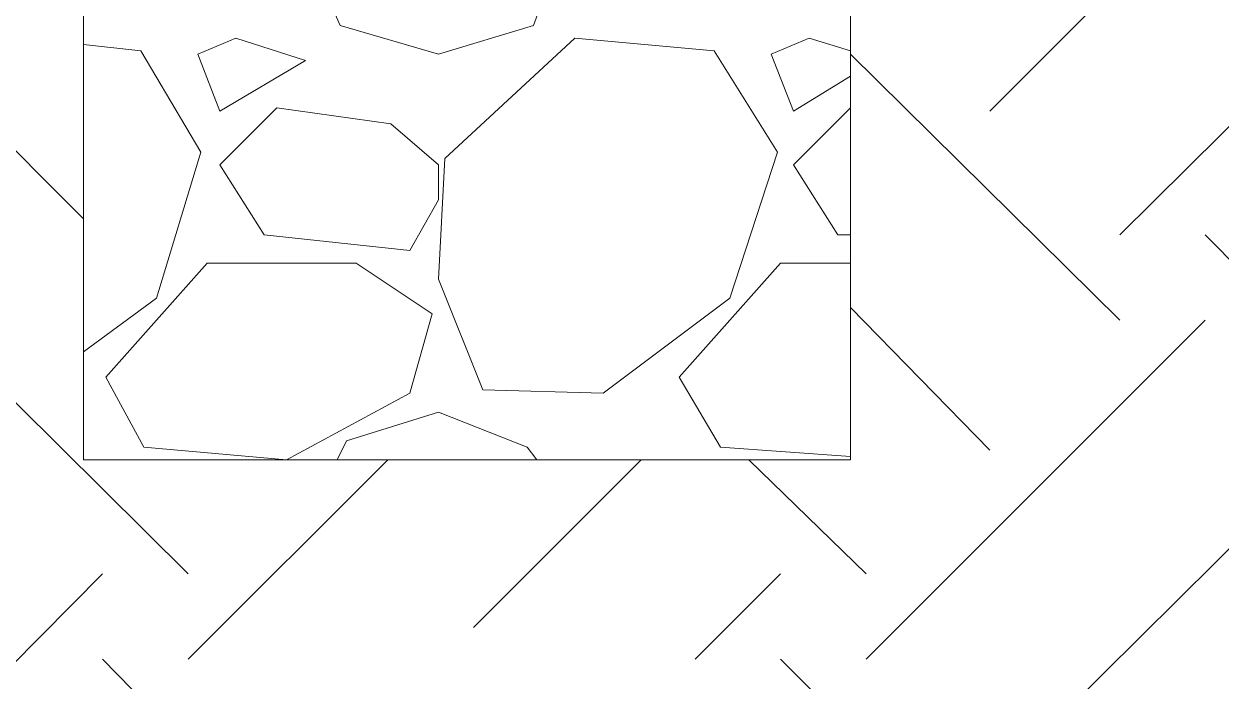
# Model space of a CAD drawing. Header units: millimetres. Extents: x 2928 to 3112, y 1220 to 1280.
# Drawn here: x 3096.574 to 3097.824, y 1250.853 to 1251.539 of the extents above; entities that cross this region are included whole.
import ezdxf

# ---------------------------------------------------------------- set-up
doc = ezdxf.new("R2010")
doc.units = ezdxf.units.MM

msp = doc.modelspace()

# ---------------------------------------------------------------- linework, layer by layer
at = {"color": 7, "linetype": 'Continuous', "lineweight": 9, "true_color": 0x000007}
msp.add_lwpolyline([(3096.63657, 1251.08386), (3097.4371, 1251.08386), (3097.4371, 1252.28134), (3096.63657, 1252.28134)], close=True, dxfattribs=at)
msp.add_lwpolyline([(3097.4371, 1252.28134), (3097.4371, 1251.08386), (3097.4371, 1251.08386)], dxfattribs=at)
at = {"color": 9, "linetype": 'Continuous', "lineweight": 5, "true_color": 0xbababa}
for points in [[(3097.58265, 1251.44773), (3097.9366, 1251.80169), (3097.9366, 1251.80169)], [(3097.71828, 1251.31872), (3098.07223, 1251.66937), (3098.07223, 1251.66937)], [(3096.86813, 1251.61975), (3096.90451, 1251.53705), (3096.90451, 1251.53705)], [(3097.1063, 1251.53705), (3097.13607, 1251.61975), (3097.13607, 1251.61975)], [(3096.90451, 1251.53705), (3097.00706, 1251.50728), (3097.00706, 1251.50728)], [(3097.00706, 1251.50728), (3097.1063, 1251.53705), (3097.1063, 1251.53705)], [(3096.69611, 1251.51058), (3096.63657, 1251.5172), (3096.63657, 1251.5172)], [(3096.79535, 1251.52382), (3096.75566, 1251.50728), (3096.75566, 1251.50728)], [(3096.86813, 1251.50066), (3096.79535, 1251.52382), (3096.79535, 1251.52382)], [(3097.1493, 1251.52382), (3097.01368, 1251.39811), (3097.01368, 1251.39811)], [(3097.29486, 1251.51058), (3097.1493, 1251.52382), (3097.1493, 1251.52382)], [(3097.39409, 1251.52382), (3097.3544, 1251.50728), (3097.3544, 1251.50728)], [(3097.4371, 1251.51058), (3097.39409, 1251.52382), (3097.39409, 1251.52382)], [(3096.75896, 1251.40473), (3096.69611, 1251.51058), (3096.69611, 1251.51058)], [(3096.75566, 1251.50728), (3096.77881, 1251.44773), (3096.77881, 1251.44773)], [(3097.36101, 1251.40473), (3097.29486, 1251.51058), (3097.29486, 1251.51058)], [(3097.3544, 1251.50728), (3097.37755, 1251.44773), (3097.37755, 1251.44773)], [(3097.71828, 1251.22941), (3097.4371, 1251.50728), (3097.4371, 1251.50728)], [(3096.77881, 1251.44773), (3096.86813, 1251.50066), (3096.86813, 1251.50066)], [(3097.37755, 1251.44773), (3097.4371, 1251.48412), (3097.4371, 1251.48412)], [(3096.63657, 1251.33526), (3096.5241, 1251.44773), (3096.5241, 1251.44773)], [(3096.83835, 1251.45104), (3096.77881, 1251.3915), (3096.77881, 1251.3915)], [(3096.95744, 1251.4345), (3096.83835, 1251.45104), (3096.83835, 1251.45104)], [(3097.4371, 1251.45104), (3097.37755, 1251.3915), (3097.37755, 1251.3915)], [(3097.00706, 1251.3915), (3096.95744, 1251.4345), (3096.95744, 1251.4345)], [(3096.71265, 1251.25256), (3096.75896, 1251.40473), (3096.75896, 1251.40473)], [(3097.3114, 1251.25256), (3097.36101, 1251.40473), (3097.36101, 1251.40473)], [(3096.77881, 1251.3915), (3096.82512, 1251.31872), (3096.82512, 1251.31872)], [(3096.97729, 1251.30218), (3097.00706, 1251.35511), (3097.00706, 1251.3915)], [(3097.01368, 1251.39811), (3097.00706, 1251.27241), (3097.00706, 1251.27241)], [(3097.37755, 1251.3915), (3097.42387, 1251.31872), (3097.42387, 1251.31872)], [(3096.74573, 1250.96477), (3096.38847, 1251.31872), (3096.38847, 1251.31872)], [(3096.82512, 1251.31872), (3096.97729, 1251.30218), (3096.97729, 1251.30218)], [(3097.42387, 1251.31872), (3097.4371, 1251.31872), (3097.4371, 1251.31872)], [(3098.15824, 1250.96477), (3097.80759, 1251.31872), (3097.80759, 1251.31872)], [(3096.65972, 1251.16986), (3096.76558, 1251.28895), (3096.76558, 1251.28895)], [(3096.76558, 1251.28895), (3096.92105, 1251.28895), (3096.92105, 1251.28895)], [(3096.92105, 1251.28895), (3097.00045, 1251.23602), (3096.97729, 1251.15332)], [(3097.25847, 1251.16986), (3097.36432, 1251.28895), (3097.36432, 1251.28895)], [(3097.36432, 1251.28895), (3097.4371, 1251.28895), (3097.4371, 1251.28895)], [(3097.00706, 1251.27241), (3097.05337, 1251.15663), (3097.05337, 1251.15663)], [(3096.63657, 1251.19633), (3096.71265, 1251.25256), (3096.71265, 1251.25256)], [(3097.17908, 1251.15332), (3097.3114, 1251.25256), (3097.3114, 1251.25256)], [(3097.58265, 1251.09378), (3097.4371, 1251.24264), (3097.4371, 1251.24264)], [(3097.45364, 1250.87545), (3097.80759, 1251.22941), (3097.80759, 1251.22941)], [(3096.69942, 1251.09709), (3096.65972, 1251.16986), (3096.65972, 1251.16986)], [(3097.30147, 1251.09709), (3097.25847, 1251.16986), (3097.25847, 1251.16986)], [(3096.97729, 1251.15332), (3096.84828, 1251.08386), (3096.84828, 1251.08386)], [(3097.05337, 1251.15663), (3097.17908, 1251.15332), (3097.17908, 1251.15332)], [(3096.91113, 1251.1037), (3097.00706, 1251.13347), (3097.00706, 1251.13347)], [(3097.00706, 1251.13347), (3097.09968, 1251.09709), (3097.09968, 1251.09709)], [(3096.90121, 1251.08386), (3096.91113, 1251.1037), (3096.91113, 1251.1037)], [(3096.84828, 1251.08386), (3096.69942, 1251.09709), (3096.69942, 1251.09709)], [(3097.09968, 1251.09709), (3097.10961, 1251.08386), (3097.10961, 1251.08386)], [(3097.4371, 1251.08716), (3097.30147, 1251.09709), (3097.30147, 1251.09709)], [(3097.58265, 1250.74313), (3097.9366, 1251.09378), (3097.9366, 1251.09378)], [(3096.74573, 1250.87545), (3096.95413, 1251.08386), (3096.95413, 1251.08386)], [(3097.04345, 1250.90853), (3097.21877, 1251.08386), (3097.21877, 1251.08386)], [(3097.45364, 1250.96477), (3097.33124, 1251.08386), (3097.33124, 1251.08386)], [(3096.30246, 1250.60751), (3096.65642, 1250.96477), (3096.65642, 1250.96477)], [(3097.27501, 1250.87545), (3097.36432, 1250.96477), (3097.36432, 1250.96477)], [(3096.79535, 1250.73321), (3096.65642, 1250.87545), (3096.65642, 1250.87545)], [(3097.71828, 1250.5215), (3097.36432, 1250.87545), (3097.36432, 1250.87545)]]:
    msp.add_lwpolyline(points, dxfattribs=at)
msp.add_lwpolyline([(3097.4371, 1251.45104), (3097.4371, 1251.45104)], close=True, dxfattribs=at)

doc.saveas('drawing.dxf')
